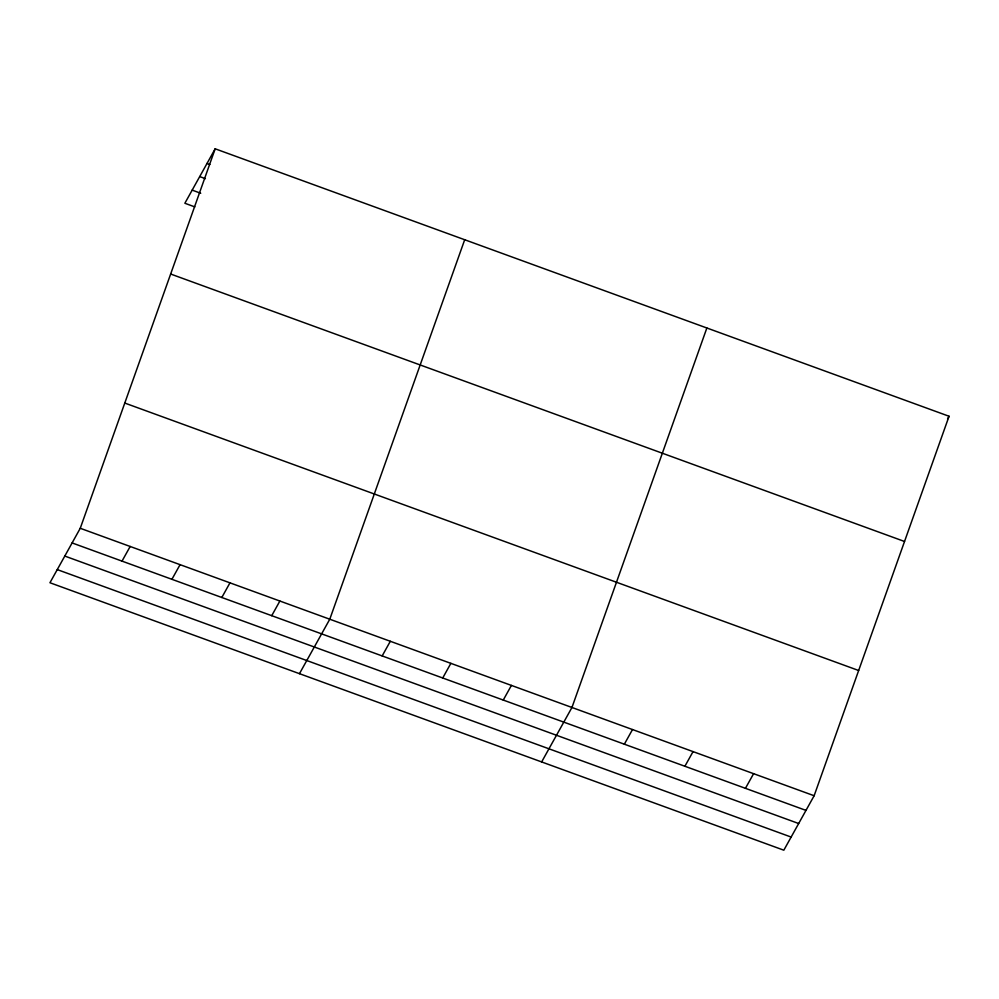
<?xml version="1.0" encoding="UTF-8"?>
<svg xmlns="http://www.w3.org/2000/svg" width="999" height="999" viewBox="0 0 999 999"><rect width="100%" height="100%" fill="white"/><g stroke="black" fill="none" stroke-linecap="round" stroke-linejoin="round"><path stroke-width="1.5" d="M80.257 528.284L215.172 148.801L949.05 416.258L814.135 795.741L783.828 850.199L49.95 582.742L80.257 528.284L814.135 795.741M464.697 239.735L329.782 619.218L299.463 673.676M706.867 327.997L571.952 707.479L541.645 761.937M215.172 148.801L184.865 203.259L194.842 206.893M122.015 561.126L130.17 546.478M171.915 579.308L180.07 564.66M221.815 597.489L229.97 582.842M271.728 615.684L279.87 601.036M382.167 655.931L390.322 641.283M442.719 677.996L450.874 663.348M503.259 700.062L511.413 685.414M624.35 744.193L632.504 729.545M684.889 766.258L693.044 751.61M947.564 418.918L949.05 416.258M745.441 788.323L753.596 773.676M207.018 163.449L209.877 164.485M199.713 176.586L205.407 178.671M192.17 190.122L200.724 193.244M170.654 274.026L904.532 541.483M124.788 403.059L858.653 670.504M72.103 542.932L805.981 810.389M64.798 556.068L798.676 823.526M57.268 569.605L791.133 837.062"/></g></svg>
